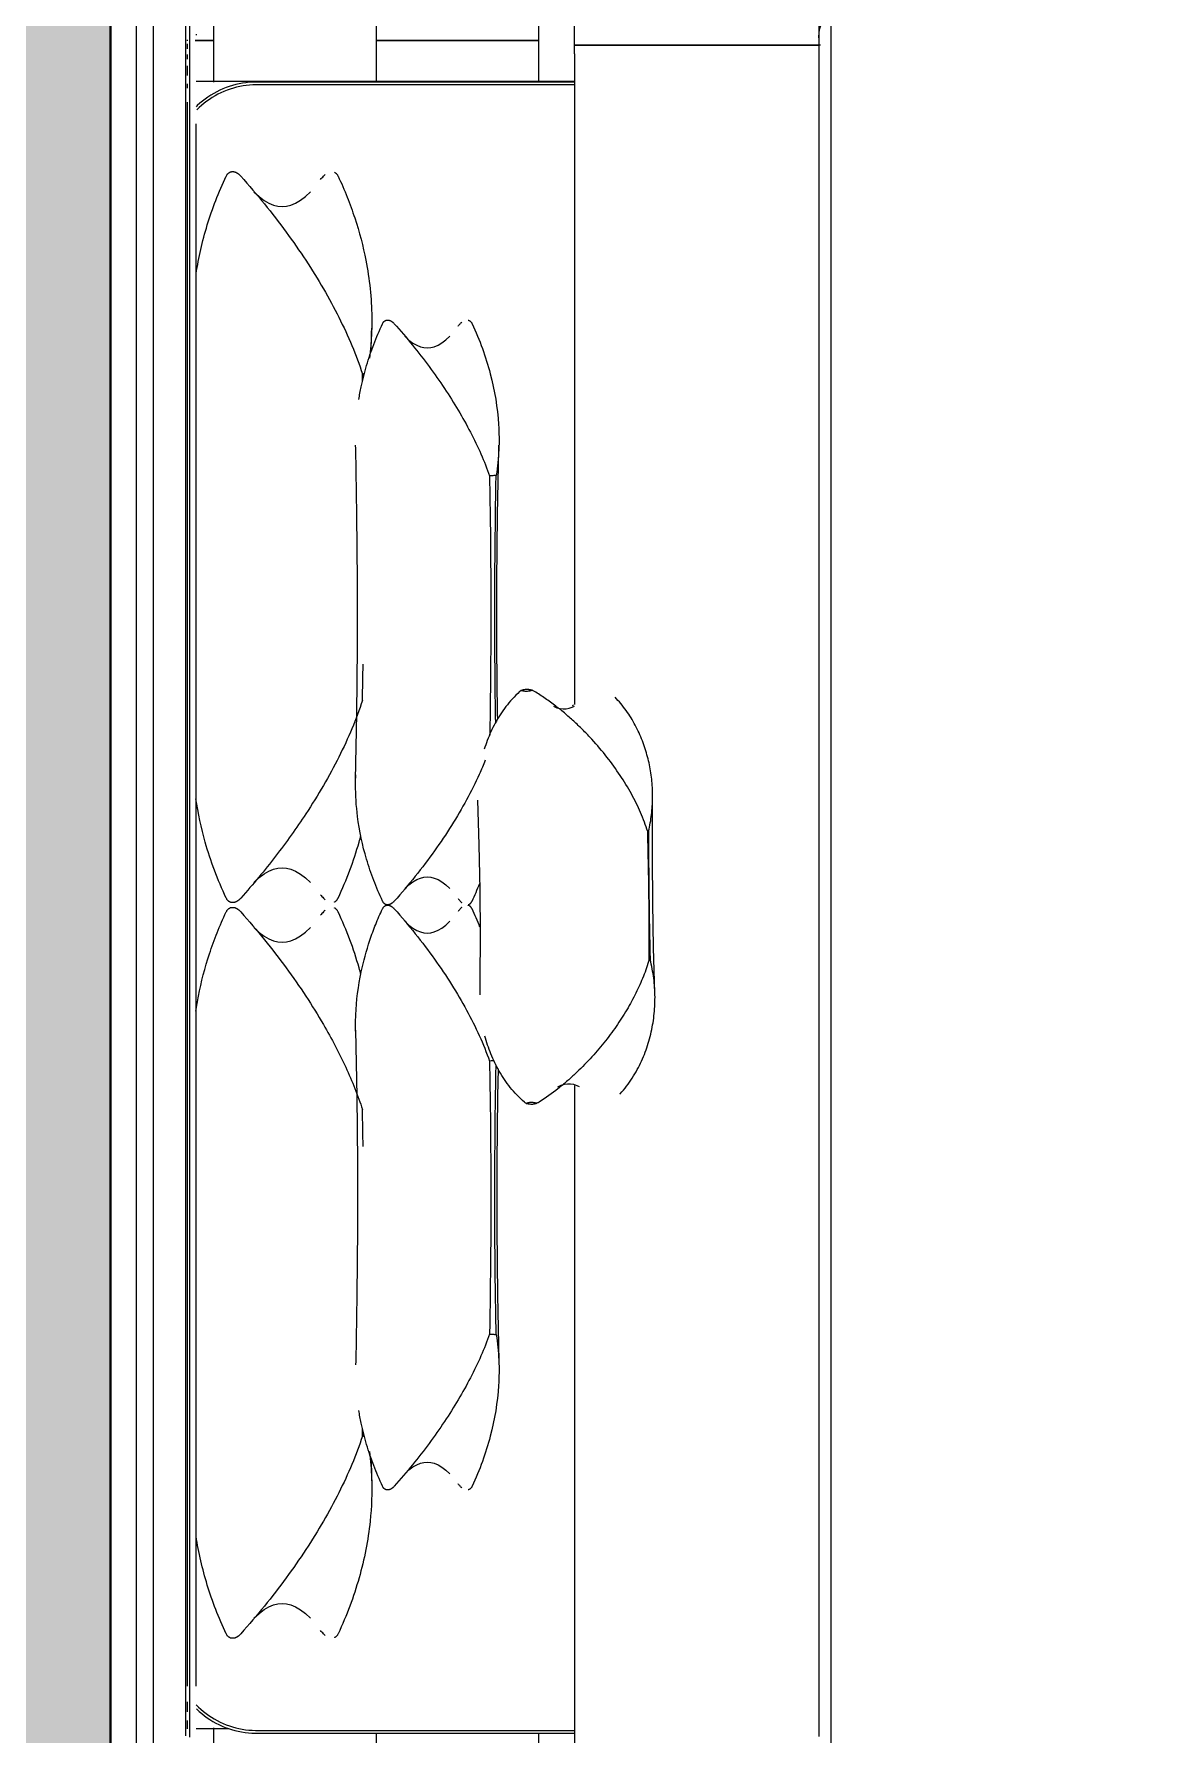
# Model space of a CAD drawing. Header units: millimetres. Extents: x -11245 to 24889, y -43080 to -3800.
# Drawn here: x 3886 to 5208, y -11230 to -9242 of the extents above; entities that cross this region are included whole.
import ezdxf

# ---------------------------------------------------------------- set-up
doc = ezdxf.new("R2010")
doc.units = ezdxf.units.MM
for name, color, linetype, lineweight in [('A-FLOR-PATT', 8, 'Continuous', 18), ('A-WALL', 113, 'Continuous', 18), ('A-WALL-PATT', 111, 'Continuous', 18), ('I-FURN', 30, 'Continuous', 9)]:
    doc.layers.add(name, color=color, linetype=linetype, lineweight=lineweight)

# ---------------------------------------------------------------- blocks, each defined once
blk = doc.blocks.new('CABECEIRA - CABECEIRA-4354618-PONTOS HIDRÁULICOS TÉRREO')
at = {"layer": 'I-FURN', "color": 254}
for p, q in [((1840, -30), (-1840, -30)), ((-1890, -50), (1890, -50)), ((-962.9, -90), (-953.2, -90)), ((-943.2, -90), (-931.6, -90)), ((913, -87.5), (-913, -87.5)), ((-913, -90), (913, -90)), ((-913, -92.5), (913, -92.5)), ((913, -90), (938.6, -90)), ((954.7, -90), (959.8, -90)), ((969.7, -90), (980.8, -90)), ((988.6, -90), (994.3, -90)), ((1000.9, -90), (1006.6, -90)), ((1010, -90), (1011.2, -90)), ((-913, -100), (913, -100))]:
    blk.add_line(p, q, dxfattribs=at)
at = {"layer": 'I-FURN', "color": 254, "flags": 128}
for points in [[(1016.8, -50), (1017.6, -50), (1018.4, -50.1)], [(-913, -87.5), (-916.9, -87.5), (-920.8, -87.5), (-924.6, -87.5), (-928.5, -87.5), (-932.3, -87.5), (-936.2, -87.5), (-939.9, -87.5), (-943.6, -87.5), (-947.3, -87.5), (-950.9, -87.5), (-954.5, -87.5), (-958, -87.5), (-961.4, -87.5), (-964.8, -87.5), (-968, -87.5), (-971.2, -87.5)], [(-972.8, -92.5), (-969.7, -92.5), (-966.4, -92.5), (-963.1, -92.5), (-959.8, -92.5), (-956.3, -92.5), (-952.8, -92.5), (-949.2, -92.5), (-945.5, -92.5), (-941.8, -92.5), (-938.1, -92.5), (-934.3, -92.5), (-930.5, -92.5), (-926.6, -92.5), (-922.7, -92.5), (-918.9, -92.5), (-915, -92.5), (-913, -92.5)], [(1008.7, -87.5), (1007.9, -87.5), (1006.9, -87.5), (1005.8, -87.5), (1004.6, -87.5), (1003.1, -87.5), (1001.6, -87.5), (999.9, -87.5), (998, -87.5), (996.1, -87.5), (994, -87.5), (991.7, -87.5), (989.4, -87.5), (986.9, -87.5), (984.3, -87.5), (981.6, -87.5), (978.7, -87.5), (975.8, -87.5), (972.8, -87.5), (969.7, -87.5), (966.4, -87.5), (963.1, -87.5), (959.8, -87.5), (956.3, -87.5), (952.8, -87.5), (949.2, -87.5), (945.5, -87.5), (941.8, -87.5), (938.1, -87.5), (934.3, -87.5), (930.5, -87.5), (926.6, -87.5), (922.7, -87.5), (918.9, -87.5), (915, -87.5), (913, -87.5)], [(913, -92.5), (916.9, -92.5), (920.8, -92.5), (924.6, -92.5), (928.5, -92.5), (932.3, -92.5), (936.2, -92.5), (939.9, -92.5), (943.6, -92.5), (947.3, -92.5), (950.9, -92.5), (954.5, -92.5), (958, -92.5), (961.4, -92.5), (964.8, -92.5), (968, -92.5), (971.2, -92.5), (974.3, -92.5), (977.3, -92.5), (980.1, -92.5), (982.9, -92.5), (985.6, -92.5), (988.1, -92.5), (990.5, -92.5), (992.8, -92.5), (995, -92.5), (997.1, -92.5), (999, -92.5), (1000.7, -92.5), (1002.4, -92.5), (1003.8, -92.5), (1005.2, -92.5), (1006.4, -92.5), (1007.4, -92.5), (1008.3, -92.5), (1008.7, -92.5)], [(1034.3, -87.5), (1033.2, -87.5), (1029.8, -87.5), (1024.1, -87.5), (1016.2, -87.5), (1008.7, -87.5)], [(1008.7, -92.5), (1018.3, -92.5), (1025.7, -92.5), (1030.8, -92.5), (1033.7, -92.5), (1034.3, -92.5)], [(1018, -100), (1017, -100), (1016.8, -100)]]:
    blk.add_lwpolyline(points, dxfattribs=at)
blk = doc.blocks.new('Base Cama Estofada - King-4357225-PONTOS HIDRÁULICOS TÉRREO')
at = {"layer": 'I-FURN', "color": 254}
for p, q in [((-962.5, 965), (-962.5, 927)), ((962.5, 523.1), (962.5, 965.2))]:
    blk.add_line(p, q, dxfattribs=at)
blk = doc.blocks.new('Colchões - King-4361175-PONTOS HIDRÁULICOS TÉRREO')
at = {"layer": 'I-FURN', "color": 254}
for p, q in [((-965, -100), (-965, -471.8)), ((-961.7, -100), (-961.7, -471.8)), ((961.7, -471.8), (961.7, -100)), ((965, -471.8), (965, -100))]:
    blk.add_line(p, q, dxfattribs=at)
at = {"layer": 'I-FURN', "color": 254, "flags": 128}
for points in [[(-936.7, -30.3), (-939.5, -33.3), (-942.1, -36.3), (-944.6, -39.4), (-946.9, -42.6), (-949.1, -46), (-951.2, -49.4), (-953.2, -52.9), (-955, -56.4), (-956.7, -60.1), (-958.2, -63.8), (-959.6, -67.5), (-960.8, -71.3), (-961.9, -75.2), (-962.8, -79.1), (-963.5, -83), (-964.1, -87), (-964.6, -90.9), (-964.9, -94.9), (-965, -98.9), (-965, -100)], [(-931.7, -29.9), (-934.4, -32.6), (-937, -35.4), (-939.6, -38.4), (-942, -41.4), (-944.3, -44.5), (-946.4, -47.7), (-948.4, -51), (-950.3, -54.4), (-952.1, -57.8), (-953.7, -61.4), (-955.2, -64.9), (-956.5, -68.6), (-957.7, -72.3), (-958.7, -76), (-959.6, -79.8), (-960.3, -83.6), (-960.9, -87.4), (-961.3, -91.2), (-961.6, -95.1), (-961.7, -99), (-961.7, -100)], [(961.7, -100), (961.7, -96.1), (961.4, -92.3), (961.1, -88.4), (960.5, -84.6), (959.8, -80.8), (959, -77), (958, -73.3), (956.8, -69.6), (955.5, -65.9), (954.1, -62.3), (952.5, -58.8), (950.8, -55.3), (949, -51.9), (947, -48.6), (944.8, -45.4), (942.6, -42.2), (940.2, -39.2), (937.7, -36.2), (935.1, -33.3), (932.4, -30.6)], [(965, -100), (964.9, -96), (964.7, -92), (964.3, -88), (963.7, -84.1), (963, -80.1), (962.1, -76.2), (961.1, -72.4), (959.9, -68.5), (958.6, -64.8), (957.1, -61.1), (955.5, -57.4), (953.7, -53.8), (951.8, -50.3), (949.7, -46.9), (947.5, -43.5), (945.2, -40.3), (942.8, -37.1), (940.2, -34.1), (937.5, -31.1), (936.2, -29.8)]]:
    blk.add_lwpolyline(points, dxfattribs=at)
blk = doc.blocks.new('Colcha com Camadas 1 - King-4360120-PONTOS HIDRÁULICOS TÉRREO')
at = {"layer": 'I-FURN', "color": 254}
for p, q in [((-210.9, 950), (-995, 950)), ((995, 950), (234.3, 950)), ((995, 950), (1005, 950)), ((1005, 662.5), (1005, 950)), ((1005, 950), (1005, 663.9)), ((1005, 950), (1063.9, 950)), ((1005, 663.9), (1005, 950)), ((970, 664.3), (-970, 664.3)), ((1070, 664.3), (1015, 664.3)), ((-1044.2, 650), (-970, 650)), ((-970, 650), (970, 650)), ((970, 650), (1044.3, 650))]:
    blk.add_line(p, q, dxfattribs=at)
at = {"layer": 'I-FURN', "color": 254, "flags": 128}
for points in [[(-970, 664.3), (-971.9, 664.3)], [(1015, 664.3), (1014.2, 664.3), (1013.3, 664.3), (1012.4, 664.3), (1011.4, 664.3), (1010.4, 664.3), (1009.2, 664.3), (1008.1, 664.3), (1006.8, 664.3), (1005.5, 664.3), (1004.1, 664.3), (1002.7, 664.3), (1001.2, 664.3), (999.7, 664.3), (998.2, 664.3), (996.5, 664.3), (994.9, 664.3), (993.2, 664.3), (991.4, 664.3), (989.7, 664.3), (987.9, 664.3), (986.1, 664.3), (984.2, 664.3), (982.3, 664.3), (980.4, 664.3), (978.5, 664.3), (976.6, 664.3), (974.7, 664.3), (972.7, 664.3), (970.8, 664.3), (970, 664.3)]]:
    blk.add_lwpolyline(points, dxfattribs=at)
at = {"layer": 'I-FURN', "color": 254}
blk.add_open_spline([(1012.4, 664.2), (1014.8, 664.4), (1020.5, 664.2), (1029.1, 662), (1037.6, 657.1), (1042.3, 652.6), (1044.3, 650)], degree=3, knots=[0.4619805, 0.4619805, 0.4619805, 0.4619805, 0.5714286, 0.7142857, 0.8571429, 1, 1, 1, 1], dxfattribs=at)
blk = doc.blocks.new('Travesseiros - Tons Escuros-4364918-PONTOS HIDRÁULICOS TÉRREO')
at = {"layer": 'I-FURN', "color": 254}
for p, q in [((-620.8, 109.2), (-620.8, 110.3)), ((-620.8, 109.2), (-620.8, 107.9)), ((620.8, 110.3), (620.8, 109.2)), ((620.8, 107.9), (620.8, 109.2))]:
    blk.add_line(p, q, dxfattribs=at)
at = {"layer": 'I-FURN', "color": 254, "flags": 128}
for points in [[(-833.6, 237.1), (-828, 231), (-823.6, 225.2), (-820.3, 219.5), (-818.1, 214.1), (-816.9, 209), (-816.5, 204), (-816.9, 198.9), (-818.2, 193.8), (-820.5, 188.4), (-823.8, 182.7), (-828.3, 176.8), (-833.6, 171.1)], [(-26.4, 237.1), (-32, 231), (-36.4, 225.2), (-39.7, 219.5), (-41.9, 214.1), (-43.1, 209), (-43.5, 204), (-43.1, 198.9), (-41.8, 193.8), (-39.5, 188.4), (-36.2, 182.7), (-31.7, 176.8), (-26.4, 171.1)], [(26.4, 237.1), (32, 231), (36.4, 225.2), (39.7, 219.5), (41.9, 214.1), (43.1, 209), (43.5, 204), (43.1, 198.9), (41.8, 193.8), (39.5, 188.4), (36.2, 182.7), (31.7, 176.8), (26.4, 171.1)], [(833.6, 237.1), (828, 231), (823.6, 225.2), (820.3, 219.5), (818.1, 214.1), (816.9, 209), (816.5, 204), (816.9, 198.9), (818.2, 193.8), (820.5, 188.4), (823.8, 182.7), (828.3, 176.8), (833.6, 171.1)], [(-646.9, 100), (-668.9, 99.6), (-674.4, 99.4)], [(-146.4, 118.2), (-223.6, 116.7), (-301.1, 116), (-378.5, 115.9), (-455.9, 116.7), (-533.2, 118.1), (-537.6, 118.2)], [(146.4, 118.2), (223.6, 116.7), (301.1, 116), (378.5, 115.9), (455.9, 116.7), (533.2, 118.1), (537.6, 118.2)], [(646.9, 100), (668.9, 99.6), (674.4, 99.4)], [(-664.9, 60.9), (-660.4, 56.1), (-656.9, 51.4), (-654.3, 46.9), (-652.5, 42.6), (-651.5, 38.4), (-651.2, 34.4), (-651.5, 30.4), (-652.6, 26.3), (-654.4, 21.9), (-657, 17.4), (-660.6, 12.7), (-664.9, 8.1)], [(-19.1, 60.9), (-23.6, 56.1), (-27.1, 51.4), (-29.7, 46.9), (-31.5, 42.6), (-32.5, 38.4), (-32.8, 34.4), (-32.5, 30.4), (-31.4, 26.3), (-29.6, 21.9), (-27, 17.4), (-23.4, 12.7), (-19.1, 8.1)], [(19.1, 60.9), (23.6, 56.1), (27.1, 51.4), (29.7, 46.9), (31.5, 42.6), (32.5, 38.4), (32.8, 34.4), (32.5, 30.4), (31.4, 26.3), (29.6, 21.9), (27, 17.4), (23.4, 12.7), (19.1, 8.1)], [(664.9, 60.9), (660.4, 56.1), (656.9, 51.4), (654.3, 46.9), (652.5, 42.6), (651.5, 38.4), (651.2, 34.4), (651.5, 30.4), (652.6, 26.3), (654.4, 21.9), (657, 17.4), (660.6, 12.7), (664.9, 8.1)], [(122.7, -24.2), (70.3, -25.7), (17.7, -26.7), (-34.9, -27.1), (-87.4, -27), (-105, -26.9)], [(-191.7, -48.3), (-223.6, -47.7), (-301.1, -46.9), (-378.5, -46.9), (-455.9, -47.6), (-533.2, -49.1), (-537.5, -49.2)], [(217.2, -47.8), (223.6, -47.7), (301.1, -46.9), (378.5, -46.9), (455.9, -47.6), (533.2, -49.1), (537.5, -49.2)], [(-212.4, -118), (-210.6, -122.1), (-209.5, -125.8), (-209, -129.3), (-209, -132.7), (-209.6, -136.2), (-210.9, -140.1), (-212.1, -142.8)], [(232.3, -112.8), (230.5, -116.9), (229.5, -120.6), (229.1, -124.1), (229.2, -127.6), (229.9, -131.1), (231.2, -134.9), (232.5, -137.6)], [(-102.6, -231.4), (-50.1, -229.9), (2.4, -228.9), (55, -228.5), (107.5, -228.6), (125.1, -228.8)]]:
    blk.add_lwpolyline(points, dxfattribs=at)
at = {"layer": 'I-FURN', "color": 254}
for centre, major_axis, ratio, start_param, end_param in [((-430, 706.5), (2472.1, 0), 0.241922, 4.635125, 4.638688), ((-430, 701.3), (2472.1, 0), 0.240231, 4.635124, 4.637047), ((-430, 706.5), (2472.1, 0), 0.241922, 4.772093, 4.789653), ((430, 706.5), (2472.1, 0), 0.241922, 4.635125, 4.652279), ((430, 706.5), (2472.1, 0), 0.241922, 4.78609, 4.789653), ((430, 701.3), (2472.1, 0), 0.240231, 4.787731, 4.789654), ((7.1, 125.6), (1352.5, 15.8), 0.258819, 4.65708, 4.767698), ((15.3, -574.5), (1352.5, 15.8), 0.258819, 1.515487, 1.626106), ((-816.1, -234.1), (752.5, 8.8), 0.258819, 6.280437, 6.285934), ((838.5, -214.7), (752.5, 8.8), 0.258819, 3.138844, 3.144341)]:
    blk.add_ellipse(centre, major_axis=major_axis, ratio=ratio, start_param=start_param, end_param=end_param, dxfattribs=at)
for points, knots in [([(-851.9, 269.5), (-842.5, 273.9), (-823.6, 282), (-785.7, 295.1), (-757, 301.7), (-738, 304.6)], [-1, -1, -1, -1, -0.875, -0.75, -0.504284, -0.504284, -0.504284, -0.504284]), ([(-124.2, 304.9), (-118.3, 304), (-95.8, 300.2), (-65.1, 292.2), (-32.3, 280.3), (-16.2, 273.3), (-8.1, 269.5)], [0.4949058, 0.4949058, 0.4949058, 0.4949058, 0.5714286, 0.7857143, 0.8928571, 1, 1, 1, 1]), ([(8.1, 269.5), (18.8, 274.5), (40.5, 283.7), (79.2, 296.3), (107.2, 302.4), (124.2, 304.9)], [0, 0, 0, 0, 0.1428571, 0.2857143, 0.5050942, 0.5050942, 0.5050942, 0.5050942]), ([(738, 304.6), (747.4, 303.1), (766.4, 299.5), (794.9, 291.9), (823.6, 282), (842.5, 273.9), (851.9, 269.5)], [-0.495716, -0.495716, -0.495716, -0.495716, -0.375, -0.25, -0.125, 0, 0, 0, 0]), ([(-851.9, 252.3), (-852.3, 252.6), (-852.8, 253.1), (-853.5, 253.9), (-854, 254.5), (-854.5, 255.1), (-855, 255.8), (-855.4, 256.3), (-855.7, 256.8), (-855.9, 257.2), (-856.1, 257.5), (-856.3, 258), (-856.6, 258.7), (-856.9, 259.5), (-857.1, 260.3), (-857.2, 261.1), (-857.2, 262), (-857.2, 262.8), (-857.1, 263.6), (-856.9, 264.3), (-856.6, 265), (-856.3, 265.6), (-856.1, 266), (-855.9, 266.3), (-855.7, 266.6), (-855.4, 266.9), (-855, 267.3), (-854.5, 267.8), (-854, 268.2), (-853.5, 268.6), (-852.8, 269), (-852.3, 269.3), (-851.9, 269.5)], [-1, -1, -1, -1, -0.928571, -0.892857, -0.857143, -0.821429, -0.785714, -0.75, -0.732143, -0.714286, -0.696429, -0.678571, -0.642857, -0.607143, -0.571429, -0.535714, -0.5, -0.464286, -0.428571, -0.392857, -0.357143, -0.321429, -0.303571, -0.285714, -0.267857, -0.25, -0.214286, -0.178571, -0.142857, -0.107143, -0.071429, 0, 0, 0, 0]), ([(-8.1, 269.5), (-7.8, 269.3), (-7.2, 269), (-6.5, 268.6), (-6, 268.2), (-5.5, 267.8), (-5, 267.3), (-4.6, 266.9), (-4.3, 266.6), (-4.1, 266.3), (-3.9, 266), (-3.7, 265.6), (-3.4, 265), (-3.1, 264.3), (-2.9, 263.6), (-2.8, 262.8), (-2.8, 262), (-2.8, 261.1), (-2.9, 260.3), (-3.1, 259.5), (-3.4, 258.7), (-3.7, 258), (-3.9, 257.5), (-4.1, 257.2), (-4.3, 256.8), (-4.6, 256.3), (-5, 255.8), (-5.5, 255.1), (-6, 254.5), (-6.5, 253.9), (-7.2, 253.1), (-7.8, 252.6), (-8.1, 252.3)], [0, 0, 0, 0, 0.071429, 0.107143, 0.142857, 0.178571, 0.214286, 0.25, 0.267857, 0.285714, 0.303571, 0.321429, 0.357143, 0.392857, 0.428571, 0.464286, 0.5, 0.535714, 0.571429, 0.607143, 0.642857, 0.678571, 0.696429, 0.714286, 0.732143, 0.75, 0.785714, 0.821429, 0.857143, 0.892857, 0.928571, 1, 1, 1, 1]), ([(8.1, 252.3), (7.8, 252.6), (7.2, 253.1), (6.5, 253.9), (6, 254.5), (5.5, 255.1), (5, 255.8), (4.6, 256.3), (4.3, 256.8), (4.1, 257.2), (3.9, 257.5), (3.7, 258), (3.4, 258.7), (3.1, 259.5), (2.9, 260.3), (2.8, 261.1), (2.8, 262), (2.8, 262.8), (2.9, 263.6), (3.1, 264.3), (3.4, 265), (3.7, 265.6), (3.9, 266), (4.1, 266.3), (4.3, 266.6), (4.6, 266.9), (5, 267.3), (5.5, 267.8), (6, 268.2), (6.5, 268.6), (7.2, 269), (7.8, 269.3), (8.1, 269.5)], [0, 0, 0, 0, 0.071429, 0.107143, 0.142857, 0.178571, 0.214286, 0.25, 0.267857, 0.285714, 0.303571, 0.321429, 0.357143, 0.392857, 0.428571, 0.464286, 0.5, 0.535714, 0.571429, 0.607143, 0.642857, 0.678571, 0.696429, 0.714286, 0.732143, 0.75, 0.785714, 0.821429, 0.857143, 0.892857, 0.928571, 1, 1, 1, 1]), ([(851.9, 269.5), (852.3, 269.3), (852.8, 269), (853.5, 268.6), (854, 268.2), (854.5, 267.8), (855, 267.3), (855.4, 266.9), (855.7, 266.6), (855.9, 266.3), (856.1, 266), (856.3, 265.6), (856.6, 265), (856.9, 264.3), (857.1, 263.6), (857.2, 262.8), (857.2, 262), (857.2, 261.1), (857.1, 260.3), (856.9, 259.5), (856.6, 258.7), (856.3, 258), (856.1, 257.5), (855.9, 257.2), (855.7, 256.8), (855.4, 256.3), (855, 255.8), (854.5, 255.1), (854, 254.5), (853.5, 253.9), (852.8, 253.1), (852.3, 252.6), (851.9, 252.3)], [-1, -1, -1, -1, -0.928571, -0.892857, -0.857143, -0.821429, -0.785714, -0.75, -0.732143, -0.714286, -0.696429, -0.678571, -0.642857, -0.607143, -0.571429, -0.535714, -0.5, -0.464286, -0.428571, -0.392857, -0.357143, -0.321429, -0.303571, -0.285714, -0.267857, -0.25, -0.214286, -0.178571, -0.142857, -0.107143, -0.071429, 0, 0, 0, 0]), ([(-8.1, 252.3), (-18.8, 242.7), (-40.5, 224.4), (-84.3, 190.7), (-134.1, 157.9), (-189.5, 128.8), (-222.7, 115.6), (-239.2, 110.3)], [0, 0, 0, 0, 0.142857, 0.285714, 0.571429, 0.785714, 1, 1, 1, 1]), ([(239.2, 110.3), (228.2, 113.9), (206.1, 122.1), (161.8, 142.5), (111.9, 171.7), (65.1, 205.1), (32.4, 231.2), (16.2, 245.1), (8.1, 252.3)], [0, 0, 0, 0, 0.142857, 0.285714, 0.571429, 0.785714, 0.892857, 1, 1, 1, 1]), ([(-851.9, 138.7), (-852.2, 138.8), (-852.8, 139.1), (-853.5, 139.6), (-854, 140), (-854.5, 140.4), (-855, 140.8), (-855.4, 141.2), (-855.7, 141.6), (-855.9, 141.9), (-856.1, 142.2), (-856.3, 142.6), (-856.5, 142.9), (-856.6, 143.1)], [-1, -1, -1, -1, -0.9285714, -0.8928571, -0.8571429, -0.8214286, -0.7857143, -0.75, -0.7321429, -0.7142857, -0.6964286, -0.6785714, -0.6428571, -0.6428571, -0.6428571, -0.6428571]), ([(-854, 153.7), (-853.9, 153.9), (-853.5, 154.3), (-852.8, 155), (-852.2, 155.6), (-851.9, 155.9)], [-0.1428571, -0.1428571, -0.1428571, -0.1428571, -0.1071429, -0.0714286, 0, 0, 0, 0]), ([(-6, 153.7), (-6.1, 153.9), (-6.5, 154.3), (-7.2, 155), (-7.7, 155.6), (-8.1, 155.9)], [-0.1428571, -0.1428571, -0.1428571, -0.1428571, -0.1071429, -0.0714286, 0, 0, 0, 0]), ([(-8.1, 138.7), (-7.7, 138.8), (-7.2, 139.1), (-6.5, 139.6), (-6, 140), (-5.5, 140.4), (-5, 140.8), (-4.6, 141.2), (-4.3, 141.6), (-4.1, 141.9), (-3.9, 142.2), (-3.7, 142.6), (-3.5, 142.9), (-3.4, 143.1)], [-1, -1, -1, -1, -0.9285714, -0.8928571, -0.8571429, -0.8214286, -0.7857143, -0.75, -0.7321429, -0.7142857, -0.6964286, -0.6785714, -0.6428571, -0.6428571, -0.6428571, -0.6428571]), ([(3.4, 143.1), (3.5, 142.9), (3.7, 142.6), (3.9, 142.2), (4.1, 141.9), (4.3, 141.6), (4.6, 141.2), (5, 140.8), (5.5, 140.4), (6, 140), (6.5, 139.6), (7.2, 139.1), (7.7, 138.8), (8.1, 138.7)], [-0.3571429, -0.3571429, -0.3571429, -0.3571429, -0.3214286, -0.3035714, -0.2857143, -0.2678571, -0.25, -0.2142857, -0.1785714, -0.1428571, -0.1071429, -0.0714286, 0, 0, 0, 0]), ([(8.1, 155.9), (7.7, 155.6), (7.2, 155), (6.5, 154.3), (6.1, 153.9), (6, 153.7)], [-1, -1, -1, -1, -0.9285714, -0.8928571, -0.8571429, -0.8571429, -0.8571429, -0.8571429]), ([(851.9, 155.9), (852.2, 155.6), (852.8, 155), (853.5, 154.3), (853.9, 153.9), (854, 153.7)], [-1, -1, -1, -1, -0.9285714, -0.8928571, -0.8571429, -0.8571429, -0.8571429, -0.8571429]), ([(856.6, 143.1), (856.5, 142.9), (856.3, 142.6), (856.1, 142.2), (855.9, 141.9), (855.7, 141.6), (855.4, 141.2), (855, 140.8), (854.5, 140.4), (854, 140), (853.5, 139.6), (852.8, 139.1), (852.2, 138.8), (851.9, 138.7)], [-0.3571429, -0.3571429, -0.3571429, -0.3571429, -0.3214286, -0.3035714, -0.2857143, -0.2678571, -0.25, -0.2142857, -0.1785714, -0.1428571, -0.1071429, -0.0714286, 0, 0, 0, 0]), ([(-639, 102.2), (-649.5, 100.8), (-676.6, 98.5), (-725.9, 100.4), (-775.7, 110.2), (-819.5, 124.5), (-841.2, 133.6), (-851.9, 138.7)], [-0.9213668, -0.9213668, -0.9213668, -0.9213668, -0.7857143, -0.5714286, -0.2857143, -0.1428571, 0, 0, 0, 0]), ([(-81.4, 112), (-78.7, 112.7), (-65, 116.5), (-40.5, 124.5), (-18.9, 133.6), (-8.1, 138.7)], [-0.3205514, -0.3205514, -0.3205514, -0.3205514, -0.2857143, -0.1428571, 0, 0, 0, 0]), ([(8.1, 138.7), (18.9, 133.6), (40.5, 124.5), (65, 116.5), (78.7, 112.7), (81.4, 112)], [-1, -1, -1, -1, -0.8571429, -0.7142857, -0.6794486, -0.6794486, -0.6794486, -0.6794486]), ([(851.9, 138.7), (843.8, 134.9), (827.6, 127.9), (794.9, 116), (748.1, 103.8), (698.2, 98.4), (660, 99.8), (644, 101.5), (639, 102.2)], [-1, -1, -1, -1, -0.8928571, -0.7857143, -0.5714286, -0.2857143, -0.1428571, -0.0786332, -0.0786332, -0.0786332, -0.0786332]), ([(-679.5, 86.8), (-671.4, 90.6), (-655.3, 97.5), (-630.6, 105.8), (-609.1, 111.2), (-595.8, 113.7), (-590.9, 114.5)], [-1, -1, -1, -1, -0.8571429, -0.7142857, -0.5714286, -0.4867354, -0.4867354, -0.4867354, -0.4867354]), ([(-152.2, 118), (-144.2, 118.4), (-119.6, 118.4), (-82.4, 113.6), (-47.2, 104), (-22.6, 95), (-10.5, 89.7), (-4.5, 86.8)], [0.1495371, 0.1495371, 0.1495371, 0.1495371, 0.2857143, 0.5714286, 0.7857143, 0.8928571, 1, 1, 1, 1]), ([(4.5, 86.8), (12.5, 90.6), (28.7, 97.5), (61.6, 108.6), (99.1, 116.5), (132.1, 118.6), (148.4, 118.2), (152.2, 118)], [0, 0, 0, 0, 0.1428571, 0.2857143, 0.5714286, 0.7857143, 0.8504629, 0.8504629, 0.8504629, 0.8504629]), ([(590.9, 114.5), (595.8, 113.7), (609.1, 111.2), (630.6, 105.8), (655.3, 97.5), (671.4, 90.6), (679.5, 86.8)], [-0.5132646, -0.5132646, -0.5132646, -0.5132646, -0.4285714, -0.2857143, -0.1428571, 0, 0, 0, 0]), ([(-679.5, 73.1), (-679.8, 73.3), (-680.3, 73.7), (-680.8, 74.4), (-681.2, 74.8), (-681.6, 75.3), (-682, 75.9), (-682.3, 76.3), (-682.5, 76.7), (-682.7, 77), (-682.8, 77.3), (-683, 77.7), (-683.3, 78.2), (-683.5, 78.9), (-683.7, 79.5), (-683.7, 80.2), (-683.8, 80.8), (-683.7, 81.5), (-683.7, 82.1), (-683.5, 82.7), (-683.3, 83.3), (-683, 83.7), (-682.8, 84), (-682.7, 84.3), (-682.5, 84.5), (-682.3, 84.8), (-682, 85.1), (-681.6, 85.5), (-681.2, 85.8), (-680.8, 86.1), (-680.3, 86.5), (-679.8, 86.7), (-679.5, 86.8)], [-1, -1, -1, -1, -0.928571, -0.892857, -0.857143, -0.821429, -0.785714, -0.75, -0.732143, -0.714286, -0.696429, -0.678571, -0.642857, -0.607143, -0.571429, -0.535714, -0.5, -0.464286, -0.428571, -0.392857, -0.357143, -0.321429, -0.303571, -0.285714, -0.267857, -0.25, -0.214286, -0.178571, -0.142857, -0.107143, -0.071429, 0, 0, 0, 0]), ([(-4.5, 86.8), (-4.2, 86.7), (-3.8, 86.5), (-3.2, 86.1), (-2.8, 85.8), (-2.4, 85.5), (-2, 85.1), (-1.7, 84.8), (-1.5, 84.5), (-1.3, 84.3), (-1.1, 84), (-0.9, 83.7), (-0.7, 83.3), (-0.5, 82.7), (-0.3, 82.1), (-0.3, 81.5), (-0.2, 80.8), (-0.3, 80.2), (-0.4, 79.5), (-0.5, 78.9), (-0.7, 78.2), (-1, 77.7), (-1.1, 77.3), (-1.3, 77), (-1.5, 76.7), (-1.7, 76.3), (-2, 75.9), (-2.4, 75.3), (-2.8, 74.8), (-3.2, 74.4), (-3.8, 73.7), (-4.2, 73.3), (-4.5, 73.1)], [0, 0, 0, 0, 0.071429, 0.107143, 0.142857, 0.178571, 0.214286, 0.25, 0.267857, 0.285714, 0.303571, 0.321429, 0.357143, 0.392857, 0.428571, 0.464286, 0.5, 0.535714, 0.571429, 0.607143, 0.642857, 0.678571, 0.696429, 0.714286, 0.732143, 0.75, 0.785714, 0.821429, 0.857143, 0.892857, 0.928571, 1, 1, 1, 1]), ([(4.5, 73.1), (4.2, 73.3), (3.8, 73.7), (3.2, 74.4), (2.8, 74.8), (2.4, 75.3), (2, 75.9), (1.7, 76.3), (1.5, 76.7), (1.3, 77), (1.1, 77.3), (1, 77.7), (0.7, 78.2), (0.5, 78.9), (0.4, 79.5), (0.3, 80.2), (0.2, 80.8), (0.3, 81.5), (0.3, 82.1), (0.5, 82.7), (0.7, 83.3), (0.9, 83.7), (1.1, 84), (1.3, 84.3), (1.5, 84.5), (1.7, 84.8), (2, 85.1), (2.4, 85.5), (2.8, 85.8), (3.2, 86.1), (3.8, 86.5), (4.2, 86.7), (4.5, 86.8)], [0, 0, 0, 0, 0.071429, 0.107143, 0.142857, 0.178571, 0.214286, 0.25, 0.267857, 0.285714, 0.303571, 0.321429, 0.357143, 0.392857, 0.428571, 0.464286, 0.5, 0.535714, 0.571429, 0.607143, 0.642857, 0.678571, 0.696429, 0.714286, 0.732143, 0.75, 0.785714, 0.821429, 0.857143, 0.892857, 0.928571, 1, 1, 1, 1]), ([(679.5, 86.8), (679.8, 86.7), (680.3, 86.5), (680.8, 86.1), (681.2, 85.8), (681.6, 85.5), (682, 85.1), (682.3, 84.8), (682.5, 84.5), (682.7, 84.3), (682.8, 84), (683, 83.7), (683.3, 83.3), (683.5, 82.7), (683.7, 82.1), (683.7, 81.5), (683.8, 80.8), (683.7, 80.2), (683.7, 79.5), (683.5, 78.9), (683.3, 78.2), (683, 77.7), (682.8, 77.3), (682.7, 77), (682.5, 76.7), (682.3, 76.3), (682, 75.9), (681.6, 75.3), (681.2, 74.8), (680.8, 74.4), (680.3, 73.7), (679.8, 73.3), (679.5, 73.1)], [-1, -1, -1, -1, -0.928571, -0.892857, -0.857143, -0.821429, -0.785714, -0.75, -0.732143, -0.714286, -0.696429, -0.678571, -0.642857, -0.607143, -0.571429, -0.535714, -0.5, -0.464286, -0.428571, -0.392857, -0.357143, -0.321429, -0.303571, -0.285714, -0.267857, -0.25, -0.214286, -0.178571, -0.142857, -0.107143, -0.071429, 0, 0, 0, 0]), ([(-4.5, 73.1), (-14.1, 64.5), (-33.6, 48.1), (-73, 18.4), (-112.9, -6.8), (-152.6, -26.7), (-172.5, -34.7), (-182.4, -38.2)], [0, 0, 0, 0, 0.166667, 0.333333, 0.666667, 0.833333, 1, 1, 1, 1]), ([(169.1, -33.2), (163.7, -31.1), (148.2, -24.5), (112.9, -6.8), (73, 18.4), (33.6, 48.1), (14.1, 64.5), (4.5, 73.1)], [0.0742197, 0.0742197, 0.0742197, 0.0742197, 0.1666667, 0.3333333, 0.6666667, 0.8333333, 1, 1, 1, 1]), ([(-679.5, -17.8), (-679.8, -17.7), (-680.2, -17.5), (-680.8, -17.1), (-681.2, -16.8), (-681.6, -16.4), (-682, -16.1), (-682.3, -15.8), (-682.5, -15.5), (-682.7, -15.3), (-682.9, -15), (-683, -14.7), (-683.3, -14.3), (-683.5, -13.7), (-683.6, -13.3), (-683.6, -13.1)], [-1, -1, -1, -1, -0.9285714, -0.8928571, -0.8571429, -0.8214286, -0.7857143, -0.75, -0.7321429, -0.7142857, -0.6964286, -0.6785714, -0.6428571, -0.6071429, -0.5714286, -0.5714286, -0.5714286, -0.5714286]), ([(-681.2, -5.8), (-681.1, -5.6), (-680.8, -5.3), (-680.2, -4.7), (-679.8, -4.3), (-679.5, -4)], [-0.1428571, -0.1428571, -0.1428571, -0.1428571, -0.1071429, -0.0714286, 0, 0, 0, 0]), ([(-502.2, -46), (-512.1, -47.6), (-531.9, -49.6), (-571.5, -49.2), (-611.3, -42.6), (-650.5, -30.4), (-669.9, -22.3), (-679.5, -17.8)], [-1, -1, -1, -1, -0.833333, -0.666667, -0.333333, -0.166667, 0, 0, 0, 0]), ([(-2.8, -5.8), (-2.9, -5.6), (-3.2, -5.3), (-3.7, -4.7), (-4.2, -4.3), (-4.5, -4)], [-0.1428571, -0.1428571, -0.1428571, -0.1428571, -0.1071429, -0.0714286, 0, 0, 0, 0]), ([(-4.5, -17.8), (-4.2, -17.7), (-3.7, -17.4), (-3.2, -17.1), (-2.8, -16.8), (-2.4, -16.4), (-2, -16.1), (-1.7, -15.8), (-1.5, -15.5), (-1.3, -15.3), (-1.2, -15), (-1, -14.7), (-0.7, -14.3), (-0.5, -13.7), (-0.4, -13.3), (-0.4, -13.1)], [-1, -1, -1, -1, -0.9285714, -0.8928571, -0.8571429, -0.8214286, -0.7857143, -0.75, -0.7321429, -0.7142857, -0.6964286, -0.6785714, -0.6428571, -0.6071429, -0.5714286, -0.5714286, -0.5714286, -0.5714286]), ([(0.4, -13.1), (0.4, -13.3), (0.5, -13.7), (0.7, -14.3), (1, -14.7), (1.2, -15), (1.3, -15.3), (1.5, -15.5), (1.7, -15.8), (2, -16.1), (2.4, -16.4), (2.8, -16.8), (3.2, -17.1), (3.7, -17.4), (4.2, -17.7), (4.5, -17.8)], [-0.4285714, -0.4285714, -0.4285714, -0.4285714, -0.3928571, -0.3571429, -0.3214286, -0.3035714, -0.2857143, -0.2678571, -0.25, -0.2142857, -0.1785714, -0.1428571, -0.1071429, -0.0714286, 0, 0, 0, 0]), ([(4.5, -4), (4.2, -4.3), (3.7, -4.7), (3.2, -5.3), (2.9, -5.6), (2.8, -5.8)], [-1, -1, -1, -1, -0.9285714, -0.8928571, -0.8571429, -0.8571429, -0.8571429, -0.8571429]), ([(679.5, -17.8), (669.9, -22.3), (650.5, -30.4), (611.3, -42.6), (571.5, -49.2), (531.9, -49.6), (512.1, -47.6), (502.2, -46)], [-1, -1, -1, -1, -0.833333, -0.666667, -0.333333, -0.166667, 0, 0, 0, 0]), ([(679.5, -4), (679.8, -4.3), (680.2, -4.7), (680.8, -5.3), (681.1, -5.6), (681.2, -5.8)], [-1, -1, -1, -1, -0.9285714, -0.8928571, -0.8571429, -0.8571429, -0.8571429, -0.8571429]), ([(683.6, -13.1), (683.6, -13.3), (683.5, -13.7), (683.3, -14.3), (683, -14.7), (682.9, -15), (682.7, -15.3), (682.5, -15.5), (682.3, -15.8), (682, -16.1), (681.6, -16.4), (681.2, -16.8), (680.8, -17.1), (680.2, -17.5), (679.8, -17.7), (679.5, -17.8)], [-0.4285714, -0.4285714, -0.4285714, -0.4285714, -0.3928571, -0.3571429, -0.3214286, -0.3035714, -0.2857143, -0.2678571, -0.25, -0.2142857, -0.1785714, -0.1428571, -0.1071429, -0.0714286, 0, 0, 0, 0]), ([(-182.4, -38.2), (-224.9, -39), (-331.3, -40.2), (-437.9, -39.4), (-501.6, -38.2)], [0, 0, 0, 0, 0.4, 1, 1, 1, 1]), ([(-230.5, -79), (-225, -72.9), (-216.5, -64.6), (-204.1, -55.5), (-194.3, -49.5), (-184.4, -44.2), (-170.8, -38.2), (-160.3, -34.7), (-153.2, -32.9)], [-1, -1, -1, -1, -0.875, -0.8125, -0.75, -0.6875, -0.625, -0.5, -0.5, -0.5, -0.5]), ([(-182.1, -43.6), (-182.2, -43.1), (-182.3, -41.3), (-182.4, -39.5), (-182.4, -38.2)], [0.2985054, 0.2985054, 0.2985054, 0.2985054, 0.5, 1, 1, 1, 1]), ([(249.5, -73.4), (246.7, -70.4), (241, -64.7), (231.9, -57.1), (222.4, -50.5), (212.6, -44.7), (202.5, -39.7), (192.4, -35.5), (185.5, -33.1), (182.1, -32.1)], [-1, -1, -1, -1, -0.9375, -0.875, -0.8125, -0.75, -0.6875, -0.625, -0.5648879, -0.5648879, -0.5648879, -0.5648879]), ([(501.6, -38.2), (459.1, -39), (358.1, -40.1), (256.9, -39.5), (198.5, -38.5)], [0, 0, 0, 0, 0.4, 0.949401, 0.949401, 0.949401, 0.949401]), ([(-502.2, -46), (-459.6, -45.1), (-354.5, -43.9), (-249.2, -44.7), (-187, -45.9)], [0, 0, 0, 0, 0.4, 0.9837745, 0.9837745, 0.9837745, 0.9837745]), ([(213.6, -45.4), (245.6, -44.9), (341.9, -43.9), (438.3, -44.7), (502.2, -46)], [0.0993198, 0.0993198, 0.0993198, 0.0993198, 0.4, 1, 1, 1, 1]), ([(-63.6, -224.7), (-70.2, -222.9), (-83.3, -218.3), (-103, -209.5), (-122.6, -198.9), (-142, -186.4), (-161.1, -172.2), (-179.8, -156.1), (-194.8, -141.3), (-206.4, -128.4), (-217.6, -114.9), (-225.3, -103.9), (-230.3, -96.2)], [-1, -1, -1, -1, -0.888889, -0.777778, -0.666667, -0.555556, -0.444444, -0.333333, -0.222222, -0.166667, -0.111111, 0, 0, 0, 0]), ([(86, -223), (93.3, -220.7), (108, -215.2), (137.2, -200.7), (166, -181.6), (190.3, -161.1), (203.8, -148.2), (213.7, -138), (223.3, -127.1), (232.6, -115.7), (241.5, -103.5), (247, -95), (249.7, -90.6)], [-1, -1, -1, -1, -0.875, -0.75, -0.5, -0.375, -0.3125, -0.25, -0.1875, -0.125, -0.0625, 0, 0, 0, 0]), ([(-221.3, -190.3), (-221.1, -190.4), (-218, -193.3), (-211.8, -198.6), (-202.3, -205.2), (-192.5, -210.9), (-182.4, -216), (-168.7, -221.6), (-151.1, -227), (-129.5, -230.8), (-107.6, -232), (-85.6, -230.5), (-70.9, -227.7), (-63.6, -225.8)], [0.0588659, 0.0588659, 0.0588659, 0.0588659, 0.0625, 0.125, 0.1875, 0.25, 0.3125, 0.375, 0.5, 0.625, 0.75, 0.875, 1, 1, 1, 1]), ([(86, -224.1), (92.6, -225.6), (105.7, -227.9), (125.3, -229.1), (144.7, -228.3), (163.9, -225.4), (182.8, -220.4), (201.2, -213.3), (216, -205.5), (227.3, -198), (235.4, -191.8), (240.4, -187.2), (242.8, -184.9)], [-1, -1, -1, -1, -0.8888889, -0.7777778, -0.6666667, -0.5555556, -0.4444444, -0.3333333, -0.2222222, -0.1666667, -0.1111111, -0.0590349, -0.0590349, -0.0590349, -0.0590349])]:
    blk.add_open_spline(points, degree=3, knots=knots, dxfattribs=at)
for points in [[(-620.8, 110.3), (-631.8, 113.8), (-653.8, 122.1), (-687, 137.4), (-720.3, 155.5), (-753.6, 176.1), (-786.7, 199.1), (-819.5, 224.4), (-841.1, 242.8), (-851.9, 252.3)], [(851.9, 252.3), (841.1, 242.8), (819.5, 224.4), (786.7, 199.1), (753.6, 176.1), (720.3, 155.5), (687, 137.4), (653.8, 122.1), (631.8, 113.8), (620.8, 110.3)], [(-851.9, 155.9), (-850.6, 157), (-849.4, 158.1), (-848.1, 159.2)], [(-8.1, 155.9), (-9.4, 157), (-10.6, 158.1), (-11.9, 159.2)], [(11.9, 159.2), (10.6, 158.1), (9.4, 157), (8.1, 155.9)], [(848.1, 159.2), (849.4, 158.1), (850.6, 157), (851.9, 155.9)], [(-501.6, -38.2), (-510.1, -35.2), (-527.2, -28.5), (-552.7, -16.2), (-578.3, -1.9), (-603.9, 14.2), (-629.3, 32), (-654.6, 51.6), (-671.2, 65.7), (-679.5, 73.1)], [(679.5, 73.1), (671.2, 65.7), (654.6, 51.6), (629.3, 32), (603.9, 14.2), (578.3, -1.9), (552.7, -16.2), (527.2, -28.5), (510.1, -35.2), (501.6, -38.2)], [(-679.5, -4), (-678.5, -3.1), (-677.5, -2.3), (-676.5, -1.4)], [(-26, -27), (-18.8, -24.2), (-11.6, -21.2), (-4.5, -17.8)], [(-4.5, -4), (-5.5, -3.1), (-6.5, -2.3), (-7.5, -1.4)], [(7.5, -1.4), (6.5, -2.3), (5.5, -3.1), (4.5, -4)], [(4.5, -17.8), (11.3, -21), (18.2, -24), (25.1, -26.7)], [(676.5, -1.4), (677.5, -2.3), (678.5, -3.1), (679.5, -4)], [(-501.6, -38.2), (-501.6, -39.5), (-501.7, -42.1), (-502, -44.7), (-502.2, -46)], [(502.2, -46), (502, -44.7), (501.7, -42.1), (501.6, -39.5), (501.6, -38.2)], [(-231.9, -81), (-231.7, -80.6), (-231.3, -80), (-230.8, -79.3), (-230.5, -79)], [(250.9, -75.3), (250.7, -75), (250.2, -74.3), (249.7, -73.7), (249.5, -73.4)], [(250.9, -75.3), (250.5, -76.6), (250, -79.2), (250, -83.6), (250.6, -86.5), (251, -88)], [(251, -88), (251.4, -86.7), (251.9, -84.1), (251.8, -79.7), (251.3, -76.8), (250.9, -75.3)], [(-231.9, -81), (-232.3, -82.5), (-232.7, -85.4), (-232.7, -89.8), (-232.1, -92.4), (-231.7, -93.6)], [(-231.7, -93.6), (-231.4, -92.1), (-230.8, -89.2), (-230.9, -84.8), (-231.5, -82.2), (-231.9, -81)], [(-230.3, -96.2), (-230.6, -95.8), (-231.1, -94.9), (-231.5, -94.1), (-231.7, -93.6)], [(249.7, -90.6), (249.9, -90.2), (250.4, -89.3), (250.8, -88.4), (251, -88)], [(233.8, -136.2), (233.5, -135.8), (233.1, -135.3), (232.8, -134.9)]]:
    blk.add_open_spline(points, degree=3, dxfattribs=at)

msp = doc.modelspace()

# ---------------------------------------------------------------- hatches: boundary and pattern name
at = {"layer": 'A-FLOR-PATT', "lineweight": 9}
h = msp.add_hatch(dxfattribs=at)
h.set_pattern_fill('FP_8', color=9, style=0, pattern_type=2)
h.set_pattern_definition([(90, (5045.38, -11849.65), (-380, 2e-14), [1300, 0]), (0, (5045.4, -11849.7), (0, -1300), [190, -190]), (90, (5235.38, -11849.65), (-380, 2e-14), [1300, 0]), (180, (5235.4, -10549.7), (-2e-13, -1300), [190, -190]), (90, (4855.38, -11849.65), (-380, 2e-14), [650, -650]), (180, (5045.4, -11199.7), (-2e-13, -1300), [190, -190]), (90, (4855.38, -11199.65), (-380, 2e-14), [650, -650])])
h.paths.add_polyline_path([(7475.4, -13149.7), (7475.4, -12049.7), (7465.4, -12049.7), (7465.4, -11049.7), (7475.4, -11049.7), (7475.4, -10844.8), (7470.4, -10909.7), (7467.2, -10909.7), (7465, -10905.2), (7464.8, -10901.8), (7465, -9777.8), (7465.9, -9611.3), (7467.2, -9609.7), (7470.4, -9609.7), (7475.4, -9674.6), (7475.4, -9469.7), (7465.4, -9469.7), (7465.4, -8469.7), (7475.4, -8469.7), (7475.4, -8369.7), (6824.4, -8369.7), (6824.4, -8379.7), (6724.4, -8379.7), (6724.4, -8369.7), (4226.4, -8369.7), (4225.4, -8379.7), (4126.4, -8379.7), (4126.4, -8369.7), (4025.4, -8369.7), (4025.4, -8529.7), (4445.4, -8529.7), (4445.4, -9129.7), (4025.4, -9129.7), (4026.4, -9239.8), (4030.4, -9229.9), (4035.7, -9225.5), (4038, -9224.2), (4045.4, -9223.8), (4066.7, -9224.9), (4070.9, -9229.8), (4074, -9234.8), (4075.4, -9298), (4517.3, -9297.8), (4517.3, -9195.8), (4803.3, -9195.8), (4804.3, -9180.9), (4806.6, -9173.7), (4810.5, -9166.9), (4817.3, -9159.9), (4817.3, -9154.2), (4870.9, -9137.3), (4897.6, -9130.9), (4935, -9126.7), (4962.8, -9126.7), (5012.3, -9130.7), (5058.3, -9134.3), (5162.5, -9129.9), (5205.2, -9132.7), (5248.8, -9139.3), (5286.2, -9149.1), (5314, -9157.5), (5477.9, -9169.7), (5652.8, -9179.8), (5781.4, -9185), (5919.9, -9188.3), (5996.3, -9189.8), (6018.3, -9194.6), (6037.5, -9193.5), (6053.9, -9187.7), (6107, -9159.7), (6171.7, -9124.7), (6196.5, -9115.3), (6206.5, -9113.2), (6220.5, -9111.5), (6226.3, -9111.1), (6241.2, -9111.5), (6273.3, -9115.9), (6307.9, -9123.8), (6341.7, -9134.8), (6356.7, -9141.5), (6376.3, -9154.1), (6384.4, -9161.1), (6389.9, -9166.5), (6397.9, -9176.5), (6411.3, -9199.7), (6422.4, -9227.4), (6426.8, -9243.2), (6430.2, -9260.6), (6432.5, -9279.6), (6433.5, -9300.6), (6432.5, -9325.3), (6427.8, -9359.6), (6420, -9395.6), (6410.4, -9430.4), (6399.7, -9464.1), (6381.4, -9514.9), (6351.9, -9631.3), (6327.4, -9735.7), (6307.9, -9824.8), (6288.9, -9920.3), (6277.1, -9988.5), (6267.6, -10058.8), (6262.4, -10118.5), (6260.7, -10170.9), (6261.4, -10219.1), (6265.3, -10290.5), (6273.2, -10383), (6282.2, -10464.3), (6293.9, -10551.9), (6308.7, -10644.9), (6328.8, -10757.7), (6358.7, -10913.3), (6406.7, -11022.3), (6466.4, -11153.1), (6475.2, -11178.9), (6477.6, -11187), (6481.7, -11211), (6482.5, -11226.5), (6481.6, -11242.2), (6479.7, -11255.4), (6475.4, -11272), (6466.4, -11294.3), (6460, -11306.6), (6452.6, -11318.3), (6441.9, -11331.3), (6429.7, -11343), (6415.6, -11353.5), (6396.2, -11364.2), (6376.3, -11372.6), (6350.3, -11381), (6334, -11385.3), (6298, -11392.1), (6263.6, -11394.5), (6236.2, -11392.4), (6140.2, -11375.1), (6106.1, -11371.5), (6076.3, -11369.4), (6013.8, -11369.4), (5981.7, -11370.9), (5925.9, -11377.2), (5833.9, -11375.7), (5654.1, -11372), (5562.1, -11373), (5509.7, -11375.4), (5437.6, -11381), (5377.5, -11387.4), (5260.8, -11400.3), (5197.9, -11404.4), (5014.3, -11413.2), (4935, -11417.2), (4925.3, -11417.5), (4901.4, -11416.1), (4875.9, -11410.4), (4844.9, -11395.7), (4817.3, -11376.2), (4817.3, -11369.3), (4809.2, -11360.1), (4804.9, -11350.7), (4803.3, -11344.1), (4803.3, -11323.5), (4517.3, -11323.5), (4517.3, -11227.8), (4139.1, -11227.1), (4117.7, -11223.7), (4107.9, -11221.3), (4075.4, -11222.4), (4074.3, -11279), (4072.3, -11287.2), (4070.3, -11291.4), (4065.4, -11295.5), (4037.8, -11294.9), (4031.2, -11289.9), (4026.9, -11283.2), (4025.9, -11276.4), (4025.4, -11280), (4025.4, -11379.7), (4445.4, -11379.7), (4445.4, -11979.7), (4025.4, -11979.7), (4025.4, -12149.7), (2385.4, -12149.7), (2385.4, -12199.7), (2395.4, -12199.7), (2395.4, -12244.7), (2393.9, -12248.2), (2390.4, -12249.7), (3185.4, -12249.7), (3185.4, -12279.7), (2385.4, -12279.7), (2385.4, -13049.7), (2390.4, -13049.7), (2393.9, -13051.1), (2395.4, -13054.7), (2395.4, -13099.7), (2385.4, -13099.7), (2385.4, -13149.7), (2895.4, -13149.7), (2895.4, -13139.7), (3000.4, -13139.7), (3003.9, -13141.1), (3005.4, -13145), (3005.4, -13149.7), (3685.4, -13149.7), (3685.4, -13144.7), (3686.8, -13141.1), (3690.4, -13139.7), (3795.4, -13139.7), (3795.4, -13149.7), (5435.4, -13149.7), (5435.4, -13139.7), (5410.4, -13139.7), (5410.4, -13144.7), (5360.4, -13144.7), (5360.4, -13139.7), (4535.4, -13139.7), (4535.4, -13104.7), (5360.4, -13104.7), (5360.4, -13099.7), (5410.4, -13099.7), (5410.4, -13104.7), (5525.4, -13104.7), (5525.4, -13149.7), (6415.4, -13149.7), (6415.4, -13139.7), (7415.4, -13139.7), (7415.4, -13149.7)])
h.paths.add_polyline_path([(6082.5, -11229.7), (6086, -11228.2), (6085, -11227.7), (6082.7, -11229.5)])
h.paths.add_polyline_path([(6087.5, -9294.7), (6086, -9291.1), (6086.2, -9292.4), (6087.3, -9294.4)])
at = {"layer": 'A-WALL-PATT'}
msp.add_hatch(color=256, dxfattribs=at).paths.add_polyline_path([(3975.4, -12149.7), (3975.4, -8369.7), (3795.4, -8369.7), (3795.4, -12149.7)])

# ---------------------------------------------------------------- linework, layer by layer
at = {"layer": 'A-WALL', "lineweight": 40}
msp.add_line((3975.4, -12149.7), (3975.4, -8369.7), dxfattribs=at)

# ---------------------------------------------------------------- block references
at = {"layer": 'I-FURN', "color": 254}
for name, p, rotation in [('CABECEIRA - CABECEIRA-4354618-PONTOS HIDRÁULICOS TÉRREO', (3975.4, -10259.7), 89.9999999999999), ('Colcha com Camadas 1 - King-4360120-PONTOS HIDRÁULICOS TÉRREO', (5467.3, -10259.7), 89.9999999999995), ('Base Cama Estofada - King-4357225-PONTOS HIDRÁULICOS TÉRREO', (5040.4, -10259.7), 89.9999999999999), ('Colchões - King-4361175-PONTOS HIDRÁULICOS TÉRREO', (4045.5, -10262.8), 89.9999999999999), ('Travesseiros - Tons Escuros-4364918-PONTOS HIDRÁULICOS TÉRREO', (4379.9, -10259.7), 89.9999999999999)]:
    msp.add_blockref(name, p, dxfattribs=dict(at, rotation=rotation))

doc.saveas('drawing.dxf')
